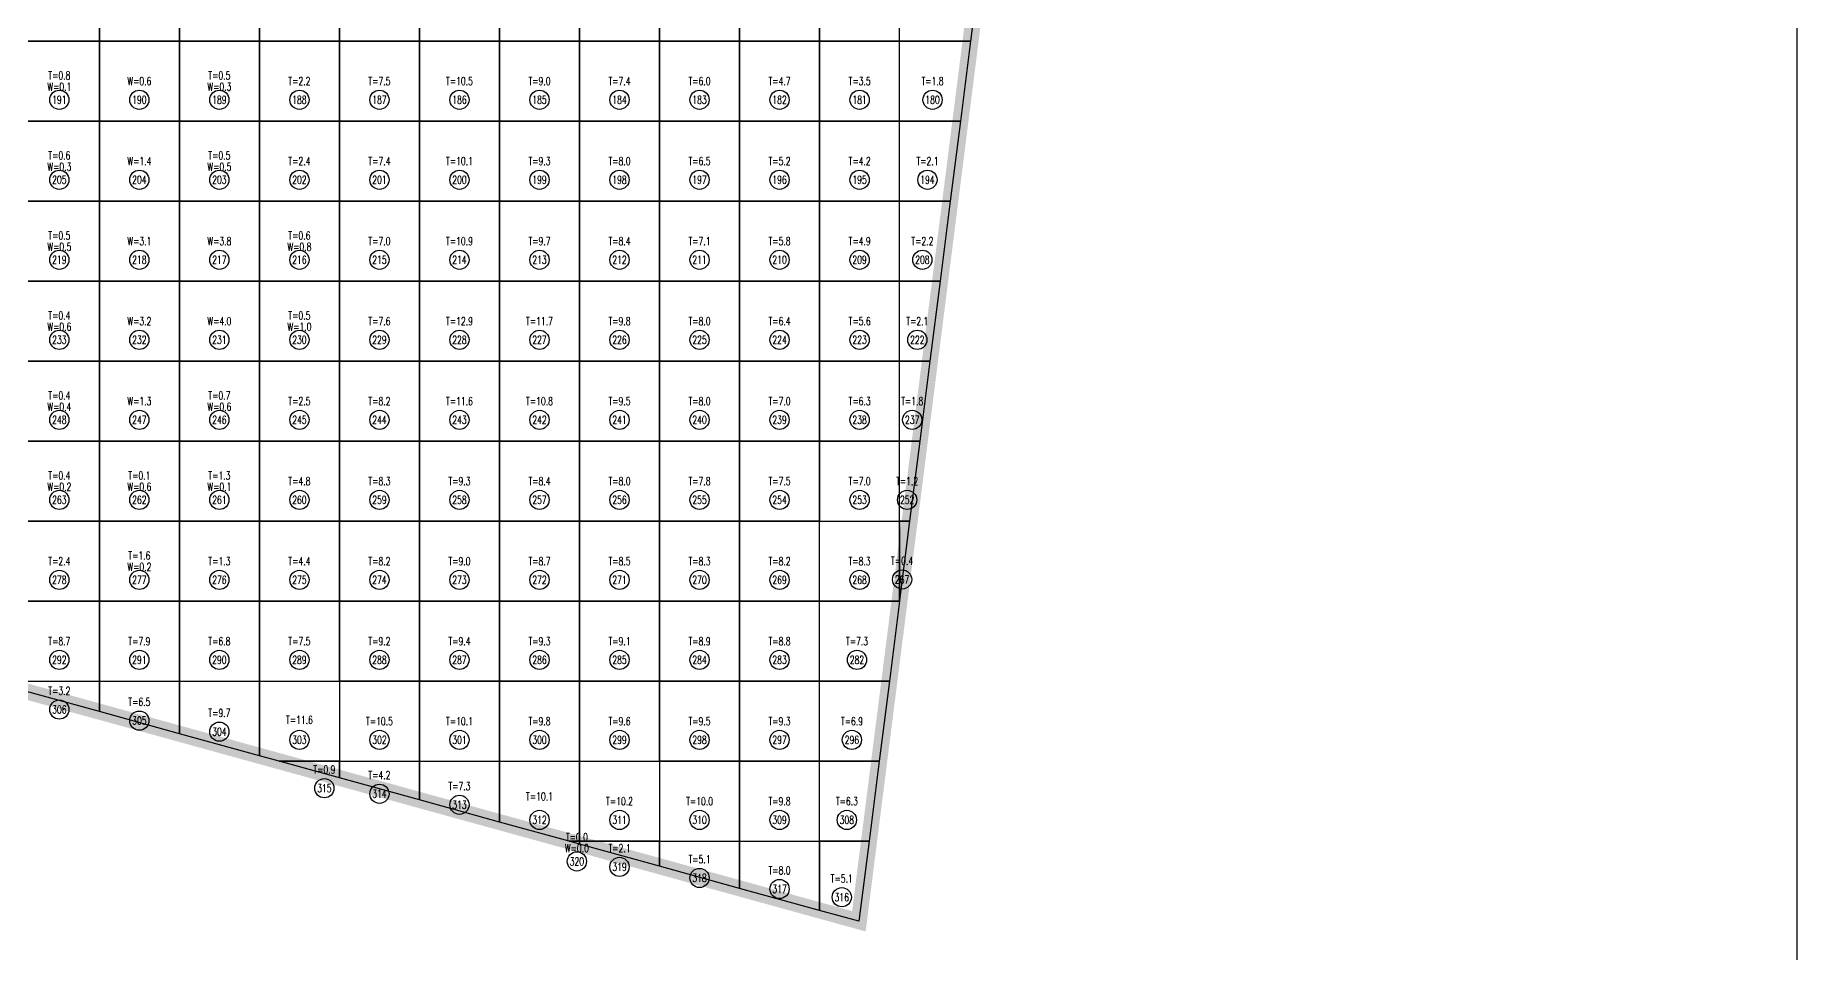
# Model space of a CAD drawing. Extents: x 4283 to 40403, y 1134 to 1764.
# Drawn here: x 17567.3 to 17652, y 1575.1 to 1619.2 of the extents above; entities that cross this region are included whole.
import ezdxf
from ezdxf.enums import TextEntityAlignment as Align

# ---------------------------------------------------------------- set-up
doc = ezdxf.new("R2010")
doc.units = 0
for name, color, linetype in [('tdz_20-2方格网', 2, 'Continuous'), ('tdz_20-2方格网计算', 7, 'Continuous'), ('tdz_土方计算图', 7, 'Continuous'), ('tdz_格田', 6, 'Continuous')]:
    doc.layers.add(name, color=color, linetype=linetype)
doc.styles.add('GLandNum', font='txt_____.ttf', dxfattribs={"width": 0.7, "height": 0.5})

msp = doc.modelspace()

# ---------------------------------------------------------------- linework, layer by layer
at = {"layer": 'tdz_20-2方格网', "linetype": 'Continuous'}
for points in [[(17566.562, 1622.784, 2610.769), (17566.562, 1618.938, 2610.769), (17570.408, 1618.938, 2610.736), (17570.408, 1622.784, 2610.727)], [(17570.408, 1622.784, 2610.727), (17570.408, 1618.938, 2610.736), (17574.254, 1618.938, 2610.643), (17574.254, 1622.784, 2610.631)], [(17574.254, 1622.784, 2610.631), (17574.254, 1618.938, 2610.643), (17578.1, 1618.938, 2610.508), (17578.1, 1622.784, 2610.534)], [(17578.1, 1622.784, 2610.534), (17578.1, 1618.938, 2610.508), (17581.947, 1618.938, 2610.304), (17581.947, 1622.784, 2610.438)], [(17581.947, 1622.784, 2610.438), (17581.947, 1618.938, 2610.304), (17585.793, 1618.938, 2609.879), (17585.793, 1622.784, 2609.922)], [(17585.793, 1622.784, 2609.922), (17585.793, 1618.938, 2609.879), (17589.639, 1618.938, 2609.832), (17589.639, 1622.784, 2609.869)], [(17589.639, 1622.784, 2609.869), (17589.639, 1618.938, 2609.832), (17593.485, 1618.938, 2609.768), (17593.485, 1622.784, 2609.787)], [(17593.485, 1622.784, 2609.787), (17593.485, 1618.938, 2609.768), (17597.331, 1618.938, 2609.688), (17597.331, 1622.784, 2609.708)], [(17597.331, 1622.784, 2609.708), (17597.331, 1618.938, 2609.688), (17601.177, 1618.938, 2609.609), (17601.177, 1622.784, 2609.631)], [(17601.177, 1622.784, 2609.631), (17601.177, 1618.938, 2609.609), (17605.024, 1618.938, 2609.531), (17605.024, 1622.784, 2609.552)], [(17605.024, 1622.784, 2609.552), (17605.024, 1618.938, 2609.531), (17608.87, 1618.938, 2609.444), (17608.87, 1622.784, 2609.47)], [(17612.281, 1618.938, 2609.362), (17608.87, 1618.938, 2609.444), (17608.87, 1622.784, 2609.47), (17612.716, 1622.784, 2609.376), (17612.716, 1622.368, 2609.375)], [(17566.562, 1618.938, 2610.769), (17566.562, 1615.091, 2610.769), (17570.408, 1615.091, 2610.755), (17570.408, 1618.938, 2610.736)], [(17570.408, 1618.938, 2610.736), (17570.408, 1615.091, 2610.755), (17574.254, 1615.091, 2610.576), (17574.254, 1618.938, 2610.643)], [(17574.254, 1618.938, 2610.643), (17574.254, 1615.091, 2610.576), (17578.1, 1615.091, 2610.373), (17578.1, 1618.938, 2610.508)], [(17578.1, 1618.938, 2610.508), (17578.1, 1615.091, 2610.373), (17581.947, 1615.091, 2610.169), (17581.947, 1618.938, 2610.304)], [(17581.947, 1618.938, 2610.304), (17581.947, 1615.091, 2610.169), (17585.793, 1615.091, 2609.923), (17585.793, 1618.938, 2609.879)], [(17585.793, 1618.938, 2609.879), (17585.793, 1615.091, 2609.923), (17589.639, 1615.091, 2609.793), (17589.639, 1618.938, 2609.832)], [(17589.639, 1618.938, 2609.832), (17589.639, 1615.091, 2609.793), (17593.485, 1615.091, 2609.742), (17593.485, 1618.938, 2609.768)], [(17593.485, 1618.938, 2609.768), (17593.485, 1615.091, 2609.742), (17597.331, 1615.091, 2609.667), (17597.331, 1618.938, 2609.688)], [(17597.331, 1618.938, 2609.688), (17597.331, 1615.091, 2609.667), (17601.177, 1615.091, 2609.588), (17601.177, 1618.938, 2609.609)], [(17601.177, 1618.938, 2609.609), (17601.177, 1615.091, 2609.588), (17605.024, 1615.091, 2609.51), (17605.024, 1618.938, 2609.531)], [(17605.024, 1618.938, 2609.531), (17605.024, 1615.091, 2609.51), (17608.87, 1615.091, 2609.418), (17608.87, 1618.938, 2609.444)], [(17608.87, 1618.938, 2609.444), (17612.281, 1618.938, 2609.362), (17611.793, 1615.091, 2609.348), (17608.87, 1615.091, 2609.418)], [(17566.562, 1615.091, 2610.769), (17566.562, 1611.245, 2610.769), (17570.408, 1611.245, 2610.769), (17570.408, 1615.091, 2610.755)], [(17570.408, 1615.091, 2610.755), (17570.408, 1611.245, 2610.769), (17574.254, 1611.245, 2610.709), (17574.254, 1615.091, 2610.576)], [(17574.254, 1615.091, 2610.576), (17574.254, 1611.245, 2610.709), (17578.1, 1611.245, 2610.488), (17578.1, 1615.091, 2610.373)], [(17578.1, 1615.091, 2610.373), (17578.1, 1611.245, 2610.488), (17581.947, 1611.245, 2610.265), (17581.947, 1615.091, 2610.169)], [(17581.947, 1615.091, 2610.169), (17581.947, 1611.245, 2610.265), (17585.793, 1611.245, 2609.914), (17585.793, 1615.091, 2609.923)], [(17585.793, 1615.091, 2609.923), (17585.793, 1611.245, 2609.914), (17589.639, 1611.245, 2609.837), (17589.639, 1615.091, 2609.793)], [(17589.639, 1615.091, 2609.793), (17589.639, 1611.245, 2609.837), (17593.485, 1611.245, 2609.707), (17593.485, 1615.091, 2609.742)], [(17593.485, 1615.091, 2609.742), (17593.485, 1611.245, 2609.707), (17597.331, 1611.245, 2609.648), (17597.331, 1615.091, 2609.667)], [(17597.331, 1615.091, 2609.667), (17597.331, 1611.245, 2609.648), (17601.177, 1611.245, 2609.568), (17601.177, 1615.091, 2609.588)], [(17601.177, 1615.091, 2609.588), (17601.177, 1611.245, 2609.568), (17605.024, 1611.245, 2609.489), (17605.024, 1615.091, 2609.51)], [(17605.024, 1615.091, 2609.51), (17605.024, 1611.245, 2609.489), (17608.87, 1611.245, 2609.392), (17608.87, 1615.091, 2609.418)], [(17608.87, 1615.091, 2609.418), (17611.793, 1615.091, 2609.348), (17611.305, 1611.245, 2609.335), (17608.87, 1611.245, 2609.392)], [(17566.562, 1611.245, 2610.769), (17566.562, 1607.399, 2610.769), (17570.408, 1607.399, 2610.769), (17570.408, 1611.245, 2610.769)], [(17570.408, 1611.245, 2610.769), (17570.408, 1607.399, 2610.769), (17574.254, 1607.399, 2610.73), (17574.254, 1611.245, 2610.709)], [(17574.254, 1611.245, 2610.709), (17574.254, 1607.399, 2610.73), (17578.1, 1607.399, 2610.657), (17578.1, 1611.245, 2610.488)], [(17578.1, 1611.245, 2610.488), (17578.1, 1607.399, 2610.657), (17581.947, 1607.399, 2610.296), (17581.947, 1611.245, 2610.265)], [(17581.947, 1611.245, 2610.265), (17581.947, 1607.399, 2610.296), (17585.793, 1607.399, 2609.835), (17585.793, 1611.245, 2609.914)], [(17585.793, 1611.245, 2609.914), (17585.793, 1607.399, 2609.835), (17589.639, 1607.399, 2609.756), (17589.639, 1611.245, 2609.837)], [(17589.639, 1611.245, 2609.837), (17589.639, 1607.399, 2609.756), (17593.485, 1607.399, 2609.721), (17593.485, 1611.245, 2609.707)], [(17593.485, 1611.245, 2609.707), (17593.485, 1607.399, 2609.721), (17597.331, 1607.399, 2609.621), (17597.331, 1611.245, 2609.648)], [(17597.331, 1611.245, 2609.648), (17597.331, 1607.399, 2609.621), (17601.177, 1607.399, 2609.547), (17601.177, 1611.245, 2609.568)], [(17601.177, 1611.245, 2609.568), (17601.177, 1607.399, 2609.547), (17605.024, 1607.399, 2609.463), (17605.024, 1611.245, 2609.489)], [(17605.024, 1611.245, 2609.489), (17605.024, 1607.399, 2609.463), (17608.87, 1607.399, 2609.365), (17608.87, 1611.245, 2609.392)], [(17608.87, 1611.245, 2609.392), (17611.305, 1611.245, 2609.335), (17610.817, 1607.399, 2609.321), (17608.87, 1607.399, 2609.365)], [(17566.562, 1607.399, 2610.769), (17566.562, 1603.553, 2610.769), (17570.408, 1603.553, 2610.769), (17570.408, 1607.399, 2610.769)], [(17570.408, 1607.399, 2610.769), (17570.408, 1603.553, 2610.769), (17574.254, 1603.553, 2610.701), (17574.254, 1607.399, 2610.73)], [(17574.254, 1607.399, 2610.73), (17574.254, 1603.553, 2610.701), (17578.1, 1603.553, 2610.507), (17578.1, 1607.399, 2610.657)], [(17578.1, 1607.399, 2610.657), (17578.1, 1603.553, 2610.507), (17581.947, 1603.553, 2610.256), (17581.947, 1607.399, 2610.296)], [(17581.947, 1607.399, 2610.296), (17581.947, 1603.553, 2610.256), (17585.793, 1603.553, 2609.828), (17585.793, 1607.399, 2609.835)], [(17585.793, 1607.399, 2609.835), (17585.793, 1603.553, 2609.828), (17589.639, 1603.553, 2609.672), (17589.639, 1607.399, 2609.756)], [(17589.639, 1607.399, 2609.756), (17589.639, 1603.553, 2609.672), (17593.485, 1603.553, 2609.61), (17593.485, 1607.399, 2609.721)], [(17593.485, 1607.399, 2609.721), (17593.485, 1603.553, 2609.61), (17597.331, 1603.553, 2609.562), (17597.331, 1607.399, 2609.621)], [(17597.331, 1607.399, 2609.621), (17597.331, 1603.553, 2609.562), (17601.177, 1603.553, 2609.528), (17601.177, 1607.399, 2609.547)], [(17601.177, 1607.399, 2609.547), (17601.177, 1603.553, 2609.528), (17605.024, 1603.553, 2609.437), (17605.024, 1607.399, 2609.463)], [(17605.024, 1607.399, 2609.463), (17605.024, 1603.553, 2609.437), (17608.87, 1603.553, 2609.339), (17608.87, 1607.399, 2609.365)], [(17608.87, 1607.399, 2609.365), (17610.817, 1607.399, 2609.321), (17610.329, 1603.553, 2609.307), (17608.87, 1603.553, 2609.339)], [(17566.562, 1603.553, 2610.769), (17566.562, 1599.707, 2610.769), (17570.408, 1599.707, 2610.728), (17570.408, 1603.553, 2610.769)], [(17570.408, 1603.553, 2610.769), (17570.408, 1599.707, 2610.728), (17574.254, 1599.707, 2610.534), (17574.254, 1603.553, 2610.701)], [(17574.254, 1603.553, 2610.701), (17574.254, 1599.707, 2610.534), (17578.1, 1599.707, 2610.34), (17578.1, 1603.553, 2610.507)], [(17578.1, 1603.553, 2610.507), (17578.1, 1599.707, 2610.34), (17581.947, 1599.707, 2610.146), (17581.947, 1603.553, 2610.256)], [(17581.947, 1603.553, 2610.256), (17581.947, 1599.707, 2610.146), (17585.793, 1599.707, 2609.896), (17585.793, 1603.553, 2609.828)], [(17585.793, 1603.553, 2609.828), (17585.793, 1599.707, 2609.896), (17589.639, 1599.707, 2609.835), (17589.639, 1603.553, 2609.672)], [(17589.639, 1603.553, 2609.672), (17589.639, 1599.707, 2609.835), (17593.485, 1599.707, 2609.734), (17593.485, 1603.553, 2609.61)], [(17593.485, 1603.553, 2609.61), (17593.485, 1599.707, 2609.734), (17597.331, 1599.707, 2609.632), (17597.331, 1603.553, 2609.562)], [(17597.331, 1603.553, 2609.562), (17597.331, 1599.707, 2609.632), (17601.177, 1599.707, 2609.518), (17601.177, 1603.553, 2609.528)], [(17601.177, 1603.553, 2609.528), (17601.177, 1599.707, 2609.518), (17605.024, 1599.707, 2609.411), (17605.024, 1603.553, 2609.437)], [(17605.024, 1603.553, 2609.437), (17605.024, 1599.707, 2609.411), (17608.87, 1599.707, 2609.314), (17608.87, 1603.553, 2609.339)], [(17608.87, 1603.553, 2609.339), (17610.329, 1603.553, 2609.307), (17609.841, 1599.707, 2609.293), (17608.87, 1599.707, 2609.314)], [(17566.562, 1599.707, 2610.769), (17566.562, 1595.861, 2610.769), (17570.408, 1595.861, 2610.732), (17570.408, 1599.707, 2610.728)], [(17570.408, 1599.707, 2610.728), (17570.408, 1595.861, 2610.732), (17574.254, 1595.861, 2610.625), (17574.254, 1599.707, 2610.534)], [(17574.254, 1599.707, 2610.534), (17574.254, 1595.861, 2610.625), (17578.1, 1595.861, 2610.396), (17578.1, 1599.707, 2610.34)], [(17578.1, 1599.707, 2610.34), (17578.1, 1595.861, 2610.396), (17581.947, 1595.861, 2610.122), (17581.947, 1599.707, 2610.146)], [(17581.947, 1599.707, 2610.146), (17581.947, 1595.861, 2610.122), (17585.793, 1595.861, 2609.935), (17585.793, 1599.707, 2609.896)], [(17585.793, 1599.707, 2609.896), (17585.793, 1595.861, 2609.935), (17589.639, 1595.861, 2609.832), (17589.639, 1599.707, 2609.835)], [(17589.639, 1599.707, 2609.835), (17589.639, 1595.861, 2609.832), (17593.485, 1595.861, 2609.724), (17593.485, 1599.707, 2609.734)], [(17593.485, 1599.707, 2609.734), (17593.485, 1595.861, 2609.724), (17597.331, 1595.861, 2609.61), (17597.331, 1599.707, 2609.632)], [(17597.331, 1599.707, 2609.632), (17597.331, 1595.861, 2609.61), (17601.177, 1595.861, 2609.496), (17601.177, 1599.707, 2609.518)], [(17601.177, 1599.707, 2609.518), (17601.177, 1595.861, 2609.496), (17605.024, 1595.861, 2609.385), (17605.024, 1599.707, 2609.411)], [(17605.024, 1599.707, 2609.411), (17605.024, 1595.861, 2609.385), (17608.87, 1595.861, 2609.288), (17608.87, 1599.707, 2609.314)], [(17608.87, 1599.707, 2609.314), (17609.841, 1599.707, 2609.293), (17609.353, 1595.861, 2609.279), (17608.87, 1595.861, 2609.288)], [(17566.562, 1595.861, 2610.769), (17566.562, 1592.015, 2610.63), (17570.408, 1592.015, 2610.535), (17570.408, 1595.861, 2610.732)], [(17570.408, 1595.861, 2610.732), (17570.408, 1592.015, 2610.535), (17574.254, 1592.015, 2610.46), (17574.254, 1595.861, 2610.625)], [(17574.254, 1595.861, 2610.625), (17574.254, 1592.015, 2610.46), (17578.1, 1592.015, 2610.408), (17578.1, 1595.861, 2610.396)], [(17578.1, 1595.861, 2610.396), (17578.1, 1592.015, 2610.408), (17581.947, 1592.015, 2610.106), (17581.947, 1595.861, 2610.122)], [(17581.947, 1595.861, 2610.122), (17581.947, 1592.015, 2610.106), (17585.793, 1592.015, 2609.93), (17585.793, 1595.861, 2609.935)], [(17585.793, 1595.861, 2609.935), (17585.793, 1592.015, 2609.93), (17589.639, 1592.015, 2609.816), (17589.639, 1595.861, 2609.832)], [(17589.639, 1595.861, 2609.832), (17589.639, 1592.015, 2609.816), (17593.485, 1592.015, 2609.702), (17593.485, 1595.861, 2609.724)], [(17593.485, 1595.861, 2609.724), (17593.485, 1592.015, 2609.702), (17597.331, 1592.015, 2609.588), (17597.331, 1595.861, 2609.61)], [(17597.331, 1595.861, 2609.61), (17597.331, 1592.015, 2609.588), (17601.177, 1592.015, 2609.474), (17601.177, 1595.861, 2609.496)], [(17601.177, 1595.861, 2609.496), (17601.177, 1592.015, 2609.474), (17605.024, 1592.015, 2609.36), (17605.024, 1595.861, 2609.385)], [(17608.865, 1592.015, 2609.265), (17605.024, 1592.015, 2609.36), (17605.024, 1595.861, 2609.385), (17608.87, 1595.861, 2609.288), (17608.87, 1592.054, 2609.265)], [(17608.87, 1595.861, 2609.288), (17609.353, 1595.861, 2609.279), (17608.87, 1592.054, 2609.265)], [(17566.562, 1592.015, 2610.63), (17566.562, 1588.168, 2610.431), (17570.408, 1588.168, 2610.326), (17570.408, 1592.015, 2610.535)], [(17570.408, 1592.015, 2610.535), (17570.408, 1588.168, 2610.326), (17574.254, 1588.168, 2610.222), (17574.254, 1592.015, 2610.46)], [(17574.254, 1592.015, 2610.46), (17574.254, 1588.168, 2610.222), (17578.1, 1588.168, 2610.117), (17578.1, 1592.015, 2610.408)], [(17578.1, 1592.015, 2610.408), (17578.1, 1588.168, 2610.117), (17581.947, 1588.168, 2610.012), (17581.947, 1592.015, 2610.106)], [(17581.947, 1592.015, 2610.106), (17581.947, 1588.168, 2610.012), (17585.793, 1588.168, 2609.908), (17585.793, 1592.015, 2609.93)], [(17585.793, 1592.015, 2609.93), (17585.793, 1588.168, 2609.908), (17589.639, 1588.168, 2609.795), (17589.639, 1592.015, 2609.816)], [(17589.639, 1592.015, 2609.816), (17589.639, 1588.168, 2609.795), (17593.485, 1588.168, 2609.68), (17593.485, 1592.015, 2609.702)], [(17593.485, 1592.015, 2609.702), (17593.485, 1588.168, 2609.68), (17597.331, 1588.168, 2609.566), (17597.331, 1592.015, 2609.588)], [(17597.331, 1592.015, 2609.588), (17597.331, 1588.168, 2609.566), (17601.177, 1588.168, 2609.452), (17601.177, 1592.015, 2609.474)], [(17601.177, 1592.015, 2609.474), (17601.177, 1588.168, 2609.452), (17605.024, 1588.168, 2609.338), (17605.024, 1592.015, 2609.36)], [(17605.024, 1592.015, 2609.36), (17608.865, 1592.015, 2609.265), (17608.377, 1588.168, 2609.252), (17605.024, 1588.168, 2609.338)], [(17566.562, 1587.77, 2610.427), (17566.562, 1588.168, 2610.431), (17570.408, 1588.168, 2610.326), (17570.408, 1586.708, 2610.313)], [(17570.408, 1586.708, 2610.313), (17570.408, 1588.168, 2610.326), (17574.254, 1588.168, 2610.222), (17574.254, 1585.646, 2610.199)], [(17574.254, 1585.646, 2610.199), (17574.254, 1588.168, 2610.222), (17578.1, 1588.168, 2610.117), (17578.1, 1584.584, 2610.085)], [(17578.1, 1584.584, 2610.085), (17578.1, 1588.168, 2610.117), (17581.947, 1588.168, 2610.012), (17581.947, 1584.322, 2609.978), (17579.05, 1584.322, 2610.057)], [(17581.947, 1588.168, 2610.012), (17581.947, 1584.322, 2609.978), (17585.793, 1584.322, 2609.873), (17585.793, 1588.168, 2609.908)], [(17585.793, 1588.168, 2609.908), (17585.793, 1584.322, 2609.873), (17589.639, 1584.322, 2609.768), (17589.639, 1588.168, 2609.795)], [(17589.639, 1588.168, 2609.795), (17589.639, 1584.322, 2609.768), (17593.485, 1584.322, 2609.664), (17593.485, 1588.168, 2609.68)], [(17593.485, 1588.168, 2609.68), (17593.485, 1584.322, 2609.664), (17597.331, 1584.322, 2609.548), (17597.331, 1588.168, 2609.566)], [(17597.331, 1588.168, 2609.566), (17597.331, 1584.322, 2609.548), (17601.177, 1584.322, 2609.431), (17601.177, 1588.168, 2609.452)], [(17601.177, 1588.168, 2609.452), (17601.177, 1584.322, 2609.431), (17605.024, 1584.322, 2609.316), (17605.024, 1588.168, 2609.338)], [(17605.024, 1588.168, 2609.338), (17608.377, 1588.168, 2609.252), (17607.889, 1584.322, 2609.237), (17605.024, 1584.322, 2609.316)], [(17579.05, 1584.322, 2610.057), (17581.947, 1584.322, 2609.978), (17581.947, 1583.523, 2609.971)], [(17581.947, 1583.523, 2609.971), (17581.947, 1584.322, 2609.978), (17585.793, 1584.322, 2609.873), (17585.793, 1582.461, 2609.857)], [(17585.793, 1582.461, 2609.857), (17585.793, 1584.322, 2609.873), (17589.639, 1584.322, 2609.768), (17589.639, 1581.399, 2609.743)], [(17589.639, 1581.399, 2609.743), (17589.639, 1584.322, 2609.768), (17593.485, 1584.322, 2609.664), (17593.485, 1580.476, 2609.63), (17592.981, 1580.476, 2609.644)], [(17593.485, 1580.476, 2609.63), (17593.485, 1584.322, 2609.664), (17597.331, 1584.322, 2609.548), (17597.331, 1580.476, 2609.525)], [(17597.331, 1584.322, 2609.548), (17597.331, 1580.476, 2609.525), (17601.177, 1580.476, 2609.418), (17601.177, 1584.322, 2609.431)], [(17601.177, 1584.322, 2609.431), (17601.177, 1580.476, 2609.418), (17605.024, 1580.476, 2609.301), (17605.024, 1584.322, 2609.316)], [(17605.024, 1584.322, 2609.316), (17607.889, 1584.322, 2609.237), (17607.401, 1580.476, 2609.231), (17605.024, 1580.476, 2609.301)], [(17592.981, 1580.476, 2609.644), (17593.485, 1580.476, 2609.63), (17593.485, 1580.337, 2609.629)], [(17593.485, 1580.337, 2609.629), (17593.485, 1580.476, 2609.63), (17597.331, 1580.476, 2609.525), (17597.331, 1579.275, 2609.515)], [(17597.331, 1579.275, 2609.515), (17597.331, 1580.476, 2609.525), (17601.177, 1580.476, 2609.418), (17601.177, 1578.213, 2609.401)], [(17601.177, 1578.213, 2609.401), (17601.177, 1580.476, 2609.418), (17605.024, 1580.476, 2609.301), (17605.024, 1577.151, 2609.287)], [(17605.024, 1580.476, 2609.301), (17607.401, 1580.476, 2609.231), (17606.913, 1576.63, 2609.231), (17605.024, 1577.151, 2609.287)]]:
    msp.add_polyline3d(points, close=True, dxfattribs=at)
at = {"layer": 'tdz_20-2方格网计算', "color": 7, "linetype": 'Continuous'}
for centre in [(17568.485, 1616.117), (17572.331, 1616.117), (17576.177, 1616.117), (17580.024, 1616.117), (17583.87, 1616.117), (17587.716, 1616.117), (17591.562, 1616.117), (17595.408, 1616.117), (17599.254, 1616.117), (17603.1, 1616.117), (17606.947, 1616.117), (17610.453, 1616.117), (17568.485, 1612.271), (17572.331, 1612.271), (17576.177, 1612.271), (17580.024, 1612.271), (17583.87, 1612.271), (17587.716, 1612.271), (17591.562, 1612.271), (17595.408, 1612.271), (17599.254, 1612.271), (17603.1, 1612.271), (17606.947, 1612.271), (17610.209, 1612.271), (17568.485, 1608.425), (17572.331, 1608.425), (17576.177, 1608.425), (17580.024, 1608.425), (17583.87, 1608.425), (17587.716, 1608.425), (17591.562, 1608.425), (17595.408, 1608.425), (17599.254, 1608.425), (17603.1, 1608.425), (17606.947, 1608.425), (17609.965, 1608.425), (17568.485, 1604.579), (17572.331, 1604.579), (17576.177, 1604.579), (17580.024, 1604.579), (17583.87, 1604.579), (17587.716, 1604.579), (17591.562, 1604.579), (17595.408, 1604.579), (17599.254, 1604.579), (17603.1, 1604.579), (17606.947, 1604.579), (17609.721, 1604.579), (17568.485, 1600.732), (17572.331, 1600.732), (17576.177, 1600.732), (17580.024, 1600.732), (17583.87, 1600.732), (17587.716, 1600.732), (17591.562, 1600.732), (17595.408, 1600.732), (17599.254, 1600.732), (17603.1, 1600.732), (17606.947, 1600.732), (17609.477, 1600.732), (17568.485, 1596.886), (17572.331, 1596.886), (17576.177, 1596.886), (17580.024, 1596.886), (17583.87, 1596.886), (17587.716, 1596.886), (17591.562, 1596.886), (17595.408, 1596.886), (17599.254, 1596.886), (17603.1, 1596.886), (17606.947, 1596.886), (17609.233, 1596.886), (17568.485, 1593.04), (17572.331, 1593.04), (17576.177, 1593.04), (17580.024, 1593.04), (17583.87, 1593.04), (17587.716, 1593.04), (17591.562, 1593.04), (17595.408, 1593.04), (17599.254, 1593.04), (17603.1, 1593.04), (17606.947, 1593.04), (17608.99, 1593.06), (17568.485, 1589.194), (17572.331, 1589.194), (17576.177, 1589.194), (17580.024, 1589.194), (17583.87, 1589.194), (17587.716, 1589.194), (17591.562, 1589.194), (17595.408, 1589.194), (17599.254, 1589.194), (17603.1, 1589.194), (17606.822, 1589.194), (17568.485, 1586.806), (17572.331, 1586.275), (17576.177, 1585.744), (17580.024, 1585.348), (17583.87, 1585.348), (17587.716, 1585.348), (17591.562, 1585.348), (17595.408, 1585.348), (17599.254, 1585.348), (17603.1, 1585.348), (17606.578, 1585.348), (17581.223, 1583.025), (17583.87, 1582.76), (17587.716, 1582.229), (17591.562, 1581.502), (17595.408, 1581.502), (17599.254, 1581.502), (17603.1, 1581.502), (17606.334, 1581.502), (17593.359, 1579.509), (17595.408, 1579.244), (17599.254, 1578.713), (17603.1, 1578.182), (17606.09, 1577.786)]:
    msp.add_circle(centre, 0.462, dxfattribs=at)
at = {"layer": 'tdz_土方计算图', "linetype": 'Continuous'}
msp.add_lwpolyline([(17651.99, 1674.092), (17651.99, 1514.092)], dxfattribs=at)
at = {"layer": 'tdz_格田', "linetype": 'Continuous', "lineweight": 60, "const_width": 0.769}
msp.add_lwpolyline([(17606.913, 1576.63), (17618.957, 1671.555), (17578.682, 1668.361), (17562.101, 1617.267), (17555.024, 1590.956)], close=True, dxfattribs=at)

# ---------------------------------------------------------------- texts
at = {"layer": 'tdz_20-2方格网计算', "color": 2, "linetype": 'Continuous', "style": 'GLandNum', "width": 0.7}
for s, p in [('T=0.8', (17568.485, 1617.284)), ('T=0.5', (17576.177, 1617.284)), ('T=2.2', (17580.024, 1617.015)), ('T=7.5', (17583.87, 1617.015)), ('T=10.5', (17587.716, 1617.015)), ('T=9.0', (17591.562, 1617.015)), ('T=7.4', (17595.408, 1617.015)), ('T=6.0', (17599.254, 1617.015)), ('T=4.7', (17603.1, 1617.015)), ('T=3.5', (17606.947, 1617.015)), ('T=1.8', (17610.453, 1617.015)), ('T=0.6', (17568.485, 1613.438)), ('T=0.5', (17576.177, 1613.438)), ('T=2.4', (17580.024, 1613.168)), ('T=7.4', (17583.87, 1613.168)), ('T=10.1', (17587.716, 1613.168)), ('T=9.3', (17591.562, 1613.168)), ('T=8.0', (17595.408, 1613.168)), ('T=6.5', (17599.254, 1613.168)), ('T=5.2', (17603.1, 1613.168)), ('T=4.2', (17606.947, 1613.168)), ('T=2.1', (17610.209, 1613.168)), ('T=0.5', (17568.485, 1609.591)), ('T=0.6', (17580.024, 1609.591)), ('T=7.0', (17583.87, 1609.322)), ('T=10.9', (17587.716, 1609.322)), ('T=9.7', (17591.562, 1609.322)), ('T=8.4', (17595.408, 1609.322)), ('T=7.1', (17599.254, 1609.322)), ('T=5.8', (17603.1, 1609.322)), ('T=4.9', (17606.947, 1609.322)), ('T=2.2', (17609.965, 1609.322)), ('T=0.4', (17568.485, 1605.745)), ('T=0.5', (17580.024, 1605.745)), ('T=7.6', (17583.87, 1605.476)), ('T=12.9', (17587.716, 1605.476)), ('T=11.7', (17591.562, 1605.476)), ('T=9.8', (17595.408, 1605.476)), ('T=8.0', (17599.254, 1605.476)), ('T=6.4', (17603.1, 1605.476)), ('T=5.6', (17606.947, 1605.476)), ('T=2.1', (17609.721, 1605.476)), ('T=0.4', (17568.485, 1601.899)), ('T=0.7', (17576.177, 1601.899)), ('T=2.5', (17580.024, 1601.63)), ('T=8.2', (17583.87, 1601.63)), ('T=11.6', (17587.716, 1601.63)), ('T=10.8', (17591.562, 1601.63)), ('T=9.5', (17595.408, 1601.63)), ('T=8.0', (17599.254, 1601.63)), ('T=7.0', (17603.1, 1601.63)), ('T=6.3', (17606.947, 1601.63)), ('T=1.8', (17609.477, 1601.63)), ('T=0.4', (17568.485, 1598.053)), ('T=0.1', (17572.331, 1598.053)), ('T=1.3', (17576.177, 1598.053)), ('T=4.8', (17580.024, 1597.784)), ('T=8.3', (17583.87, 1597.784)), ('T=9.3', (17587.716, 1597.784)), ('T=8.4', (17591.562, 1597.784)), ('T=8.0', (17595.408, 1597.784)), ('T=7.8', (17599.254, 1597.784)), ('T=7.5', (17603.1, 1597.784)), ('T=7.0', (17606.947, 1597.784)), ('T=1.2', (17609.233, 1597.784)), ('T=1.6', (17572.331, 1594.207)), ('T=2.4', (17568.485, 1593.938)), ('T=1.3', (17576.177, 1593.938)), ('T=4.4', (17580.024, 1593.938)), ('T=8.2', (17583.87, 1593.938)), ('T=9.0', (17587.716, 1593.938)), ('T=8.7', (17591.562, 1593.938)), ('T=8.5', (17595.408, 1593.938)), ('T=8.3', (17599.254, 1593.938)), ('T=8.2', (17603.1, 1593.938)), ('T=8.3', (17606.945, 1593.938)), ('T=0.4', (17608.99, 1593.957)), ('T=8.7', (17568.485, 1590.091)), ('T=7.9', (17572.331, 1590.091)), ('T=6.8', (17576.177, 1590.091)), ('T=7.5', (17580.024, 1590.091)), ('T=9.2', (17583.87, 1590.091)), ('T=9.4', (17587.716, 1590.091)), ('T=9.3', (17591.562, 1590.091)), ('T=9.1', (17595.408, 1590.091)), ('T=8.9', (17599.254, 1590.091)), ('T=8.8', (17603.1, 1590.091)), ('T=7.3', (17606.822, 1590.091)), ('T=3.2', (17568.485, 1587.704)), ('T=6.5', (17572.331, 1587.173)), ('T=9.7', (17576.177, 1586.642)), ('T=11.6', (17580.024, 1586.311)), ('T=10.5', (17583.87, 1586.245)), ('T=10.1', (17587.716, 1586.245)), ('T=9.8', (17591.562, 1586.245)), ('T=9.6', (17595.408, 1586.245)), ('T=9.5', (17599.254, 1586.245)), ('T=9.3', (17603.1, 1586.245)), ('T=6.9', (17606.578, 1586.245)), ('T=0.9', (17581.223, 1583.922)), ('T=4.2', (17583.87, 1583.657)), ('T=7.3', (17587.716, 1583.126)), ('T=10.1', (17591.562, 1582.63)), ('T=10.2', (17595.408, 1582.399)), ('T=10.0', (17599.254, 1582.399)), ('T=9.8', (17603.1, 1582.399)), ('T=6.3', (17606.334, 1582.399)), ('T=0.0', (17593.359, 1580.676)), ('T=2.1', (17595.408, 1580.141)), ('T=5.1', (17599.254, 1579.61)), ('T=8.0', (17603.1, 1579.079)), ('T=5.1', (17606.09, 1578.683))]:
    msp.add_text(s, height=0.3846, dxfattribs=at).set_placement(p, align=Align.MIDDLE_CENTER)
at = {"layer": 'tdz_20-2方格网计算', "color": 173, "linetype": 'Continuous', "style": 'GLandNum', "width": 0.7}
for s, p in [('W=0.6', (17572.331, 1617.015)), ('W=0.1', (17568.485, 1616.745)), ('W=0.3', (17576.177, 1616.745)), ('W=0.3', (17568.485, 1612.899)), ('W=1.4', (17572.331, 1613.168)), ('W=0.5', (17576.177, 1612.899)), ('W=3.1', (17572.331, 1609.322)), ('W=3.8', (17576.177, 1609.322)), ('W=0.5', (17568.485, 1609.053)), ('W=0.8', (17580.024, 1609.053)), ('W=0.6', (17568.485, 1605.207)), ('W=3.2', (17572.331, 1605.476)), ('W=4.0', (17576.177, 1605.476)), ('W=1.0', (17580.024, 1605.207)), ('W=0.4', (17568.485, 1601.361)), ('W=1.3', (17572.331, 1601.63)), ('W=0.6', (17576.177, 1601.361)), ('W=0.2', (17568.485, 1597.515)), ('W=0.6', (17572.331, 1597.515)), ('W=0.1', (17576.177, 1597.515)), ('W=0.2', (17572.331, 1593.668)), ('W=0.0', (17593.359, 1580.137))]:
    msp.add_text(s, height=0.3846, dxfattribs=at).set_placement(p, align=Align.MIDDLE_CENTER)
at = {"layer": 'tdz_20-2方格网计算', "color": 7, "linetype": 'Continuous', "style": 'GLandNum', "width": 0.7}
for s, p in [('191', (17568.485, 1616.117)), ('190', (17572.331, 1616.117)), ('189', (17576.177, 1616.117)), ('188', (17580.024, 1616.117)), ('187', (17583.87, 1616.117)), ('186', (17587.716, 1616.117)), ('185', (17591.562, 1616.117)), ('184', (17595.408, 1616.117)), ('183', (17599.254, 1616.117)), ('182', (17603.1, 1616.117)), ('181', (17606.947, 1616.117)), ('180', (17610.453, 1616.117)), ('205', (17568.485, 1612.271)), ('204', (17572.331, 1612.271)), ('203', (17576.177, 1612.271)), ('202', (17580.024, 1612.271)), ('201', (17583.87, 1612.271)), ('200', (17587.716, 1612.271)), ('199', (17591.562, 1612.271)), ('198', (17595.408, 1612.271)), ('197', (17599.254, 1612.271)), ('196', (17603.1, 1612.271)), ('195', (17606.947, 1612.271)), ('194', (17610.209, 1612.271)), ('219', (17568.485, 1608.425)), ('218', (17572.331, 1608.425)), ('217', (17576.177, 1608.425)), ('216', (17580.024, 1608.425)), ('215', (17583.87, 1608.425)), ('214', (17587.716, 1608.425)), ('213', (17591.562, 1608.425)), ('212', (17595.408, 1608.425)), ('211', (17599.254, 1608.425)), ('210', (17603.1, 1608.425)), ('209', (17606.947, 1608.425)), ('208', (17609.965, 1608.425)), ('233', (17568.485, 1604.579)), ('232', (17572.331, 1604.579)), ('231', (17576.177, 1604.579)), ('230', (17580.024, 1604.579)), ('229', (17583.87, 1604.579)), ('228', (17587.716, 1604.579)), ('227', (17591.562, 1604.579)), ('226', (17595.408, 1604.579)), ('225', (17599.254, 1604.579)), ('224', (17603.1, 1604.579)), ('223', (17606.947, 1604.579)), ('222', (17609.721, 1604.579)), ('248', (17568.485, 1600.732)), ('247', (17572.331, 1600.732)), ('246', (17576.177, 1600.732)), ('245', (17580.024, 1600.732)), ('244', (17583.87, 1600.732)), ('243', (17587.716, 1600.732)), ('242', (17591.562, 1600.732)), ('241', (17595.408, 1600.732)), ('240', (17599.254, 1600.732)), ('239', (17603.1, 1600.732)), ('238', (17606.947, 1600.732)), ('237', (17609.477, 1600.732)), ('263', (17568.485, 1596.886)), ('262', (17572.331, 1596.886)), ('261', (17576.177, 1596.886)), ('260', (17580.024, 1596.886)), ('259', (17583.87, 1596.886)), ('258', (17587.716, 1596.886)), ('257', (17591.562, 1596.886)), ('256', (17595.408, 1596.886)), ('255', (17599.254, 1596.886)), ('254', (17603.1, 1596.886)), ('253', (17606.947, 1596.886)), ('252', (17609.233, 1596.886)), ('278', (17568.485, 1593.04)), ('277', (17572.331, 1593.04)), ('276', (17576.177, 1593.04)), ('275', (17580.024, 1593.04)), ('274', (17583.87, 1593.04)), ('273', (17587.716, 1593.04)), ('272', (17591.562, 1593.04)), ('271', (17595.408, 1593.04)), ('270', (17599.254, 1593.04)), ('269', (17603.1, 1593.04)), ('268', (17606.947, 1593.04)), ('267', (17608.99, 1593.06)), ('292', (17568.485, 1589.194)), ('291', (17572.331, 1589.194)), ('290', (17576.177, 1589.194)), ('289', (17580.024, 1589.194)), ('288', (17583.87, 1589.194)), ('287', (17587.716, 1589.194)), ('286', (17591.562, 1589.194)), ('285', (17595.408, 1589.194)), ('284', (17599.254, 1589.194)), ('283', (17603.1, 1589.194)), ('282', (17606.822, 1589.194)), ('306', (17568.485, 1586.806)), ('305', (17572.331, 1586.275)), ('304', (17576.177, 1585.744)), ('303', (17580.024, 1585.348)), ('302', (17583.87, 1585.348)), ('301', (17587.716, 1585.348)), ('300', (17591.562, 1585.348)), ('299', (17595.408, 1585.348)), ('298', (17599.254, 1585.348)), ('297', (17603.1, 1585.348)), ('296', (17606.578, 1585.348)), ('315', (17581.223, 1583.025)), ('314', (17583.87, 1582.76)), ('313', (17587.716, 1582.229)), ('312', (17591.562, 1581.502)), ('311', (17595.408, 1581.502)), ('310', (17599.254, 1581.502)), ('309', (17603.1, 1581.502)), ('308', (17606.334, 1581.502)), ('320', (17593.359, 1579.509)), ('319', (17595.408, 1579.244)), ('318', (17599.254, 1578.713)), ('317', (17603.1, 1578.182)), ('316', (17606.09, 1577.786))]:
    msp.add_text(s, height=0.3846, dxfattribs=at).set_placement(p, align=Align.MIDDLE_CENTER)

doc.saveas('drawing.dxf')
